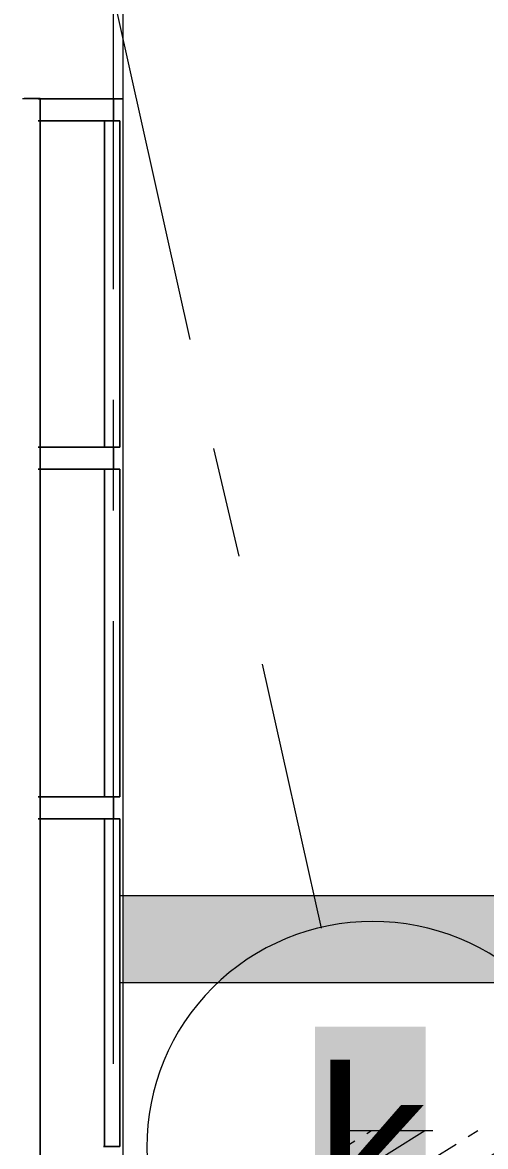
# Model space of a CAD drawing. Header units: inches. Extents: x 0.9 to 36.3, y 0.7 to 23.3.
# Drawn here: x 29.719 to 30.242, y 7.948 to 9.218 of the extents above; entities that cross this region are included whole.
import ezdxf

# ---------------------------------------------------------------- set-up
doc = ezdxf.new("R2010")
doc.units = ezdxf.units.IN
doc.linetypes.add('DASHED2', pattern=[0.375, 0.25, -0.125])
doc.layers.add('PDF_Geometry', color=7, linetype='Continuous', lineweight=9, true_color=0x777777)
doc.layers.add('transformer', color=7, linetype='Continuous', lineweight=15, true_color=0xb1a785)
doc.layers.add('PDF_Solid Fills', color=7, linetype='Continuous', true_color=0xffffff)
doc.layers.add('PDF_Text', color=7, linetype='Continuous')
doc.styles.add('PDF Arial', font='arial.ttf')

msp = doc.modelspace()

# ---------------------------------------------------------------- hatches: boundary and pattern name
at = {"layer": 'PDF_Geometry', "linetype": 'DASHED2', "ltscale": 0.08, "transparency": 33554559}
h = msp.add_hatch(color=256, dxfattribs=at)
h.dxf.hatch_style = 1
h.paths.add_polyline_path([(31.767, 8.2313), (30.0487, 8.2313), (30.0567, 8.1956, -0.057462), (30.1145, 8.202, -0.191616), (30.2903, 8.1332), (31.767, 8.1332)])
h.paths.add_polyline_path([(30.0487, 8.2313), (29.8324, 8.2313), (29.8324, 8.1332), (29.9397, 8.1332, -0.132886), (30.0567, 8.1956)])
h.paths.add_polyline_path([(30.1145, 8.202, 0.191813), (29.9397, 8.1332), (30.2903, 8.1332, 0.191616)])
at = {"layer": 'transformer', "linetype": 'DASHED2', "ltscale": 0.05, "transparency": 33554559}
h = msp.add_hatch(dxfattribs=at)
h.set_pattern_fill('ANSI33', color=256, scale=0.01, angle=-13.0296)
h.set_pattern_definition([(31.97041, (-1.401335, 0.010687), (-0.03362206, 0.05386842), []), (31.97041, (-1.35759, 0.000563), (-0.03362206, 0.05386842), [0.03175, -0.015875])])
h.paths.add_polyline_path([(31.1096, 7.916), (31.1096, 7.5979), (31.1596, 7.5979), (31.1596, 7.966), (30.0825, 7.966), (30.0825, 6.6197), (30.7382, 6.6197), (30.7498, 6.6697), (30.1325, 6.6697), (30.1325, 7.916)])

# ---------------------------------------------------------------- linework, layer by layer
at = {"layer": 'PDF_Geometry', "linetype": 'ByBlock'}
for points in [[(29.822, 8.9163), (29.822, 9.4163)], [(29.9084, 8.8595), (29.8001, 9.3462)], [(29.7191, 9.3197), (29.8324, 9.3197), (29.8324, 9.2664), (29.8324, 9.1314), (29.7191, 9.1314)], [(29.7209, 9.1319), (29.7391, 9.1319)], [(29.8223, 9.1314), (29.8324, 9.1314), (29.8324, 7.1331), (29.8223, 7.1331)], [(29.822, 8.6663), (29.822, 8.7913)], [(29.9636, 8.6146), (29.9353, 8.7363)], [(29.822, 8.0413), (29.822, 8.5413)], [(30.0569, 8.1946), (29.9902, 8.4929)], [(29.8289, 8.1332), (31.767, 8.1332), (31.767, 8.2313), (29.8289, 8.2313)]]:
    msp.add_lwpolyline(points, dxfattribs=at)
for points in [[(29.822, 9.1313), (29.822, 9.1063), (29.7369, 9.1063), (29.822, 9.1063), (29.822, 9.1313), (29.7369, 9.1313)], [(29.7391, 9.1069), (29.7391, 9.1319)], [(29.7391, 9.1069), (29.7391, 8.7386)], [(29.7391, 9.1069), (29.7391, 8.7386)], [(29.8289, 8.738), (29.8289, 9.1063), (29.8106, 9.1063), (29.8289, 9.1063), (29.8289, 8.738), (29.8106, 8.738)], [(29.8116, 9.1067), (29.8116, 8.7383)], [(29.822, 8.7129), (29.822, 8.7379), (29.7369, 8.7379), (29.822, 8.7379), (29.822, 8.7129), (29.7369, 8.7129)], [(29.7391, 8.7386), (29.7391, 8.7136)], [(29.7391, 8.7136), (29.7391, 8.3436)], [(29.7391, 8.7136), (29.7391, 8.3436)], [(29.8289, 8.343), (29.8289, 8.713), (29.8106, 8.713), (29.8289, 8.713), (29.8289, 8.343), (29.8106, 8.343)], [(29.8116, 8.7133), (29.8116, 8.3433)], [(29.822, 8.318), (29.822, 8.343), (29.7369, 8.343), (29.822, 8.343), (29.822, 8.318), (29.7369, 8.318)], [(29.7391, 8.3436), (29.7391, 8.3186)], [(29.7391, 8.3186), (29.7391, 7.9485)], [(29.7391, 8.3186), (29.7391, 7.9485)], [(29.8289, 7.9481), (29.8289, 8.318), (29.8106, 8.318), (29.8289, 8.318), (29.8289, 7.9481), (29.8106, 7.9481)], [(29.8116, 8.3183), (29.8116, 7.9483)], [(29.7391, 7.9485), (29.7391, 7.9219)]]:
    msp.add_lwpolyline(points, close=True, dxfattribs=at)
msp.add_lwpolyline([(30.1145, 8.202, 0.416658), (29.8596, 7.947, 0.415315), (30.1145, 7.6903, 0.414084), (30.3713, 7.947, 0.415408)], format="xyb", close=True, dxfattribs=at)
at = {"layer": 'PDF_Solid Fills', "linetype": 'ByBlock', "transparency": 33554559}
msp.add_solid([(30.0494, 8.0832), (30.1744, 8.0832), (30.0494, 7.8048), (30.1744, 7.8048)], dxfattribs=at)
at = {"layer": 'transformer', "linetype": 'DASHED2', "ltscale": 0.05}
msp.add_lwpolyline([(31.1596, 6.8062), (31.1596, 6.6197), (30.0825, 6.6197), (30.0825, 7.966), (31.1596, 7.966), (31.1596, 7.5979)], dxfattribs=at)

# ---------------------------------------------------------------- texts
at = {"layer": 'PDF_Text', "color": 8, "linetype": 'ByBlock', "true_color": 0x777777, "insert": (30.05, 7.9472), "char_height": 0.1787, "attachment_point": 4, "style": 'PDF Arial'}
msp.add_mtext('k', dxfattribs=at)

doc.saveas('drawing.dxf')
